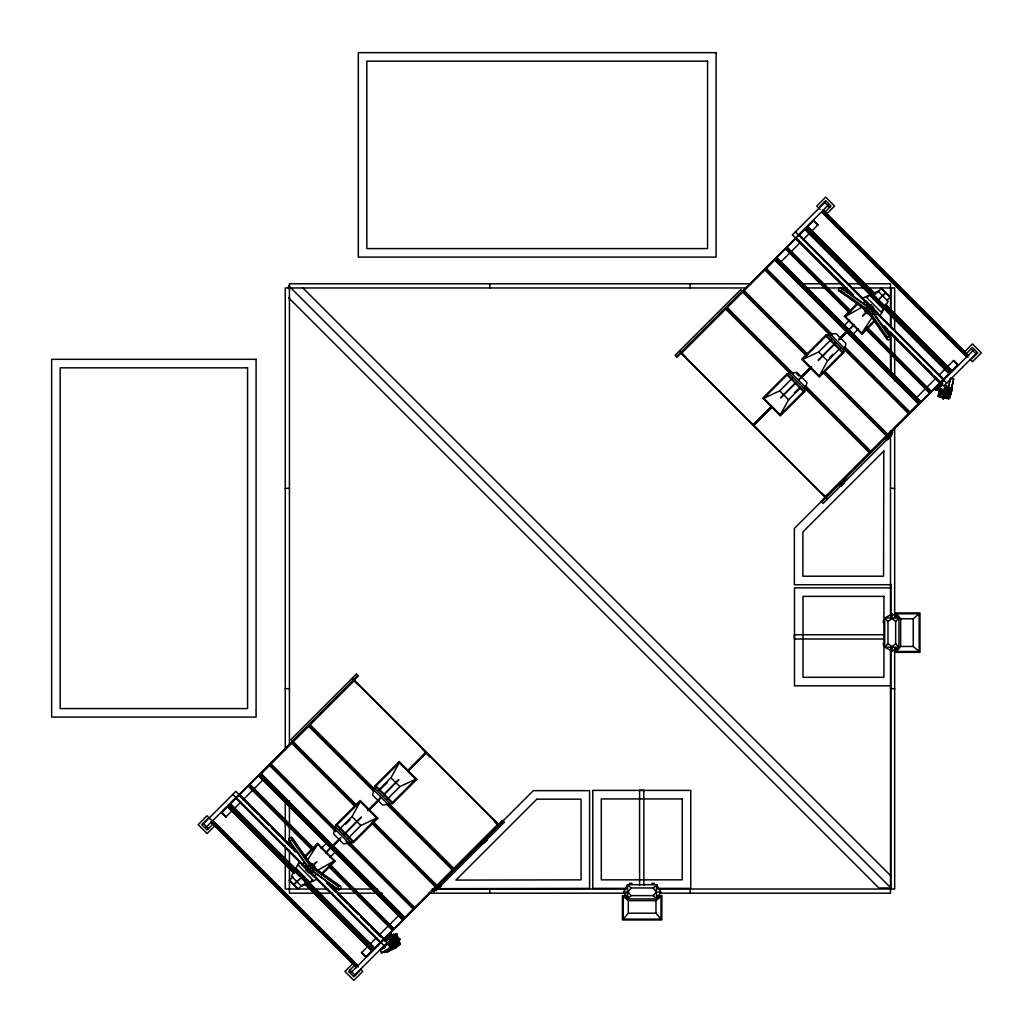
<?xml version="1.0" encoding="UTF-8"?>
<svg xmlns="http://www.w3.org/2000/svg" width="1033" height="1033" viewBox="0 0 1033 1033"><rect width="100%" height="100%" fill="white"/><g stroke="black" fill="none" stroke-linecap="round" stroke-linejoin="round"><path stroke-width="1.5" d="M887.98 621.479L884.713 617.979L898.93 617.979L895.663 621.479L895.663 643.701L898.93 647.2L884.713 647.2L887.98 643.701L887.98 621.479L892.008 618.509L892.163 614.067L898.93 617.979L898.93 647.2L892.163 651.113L884.713 647.2L884.713 617.979L892.163 614.067M653.295 895.637L656.265 891.983L656.794 884.687L627.573 884.687L623.661 892.15L627.573 898.917L656.794 898.917L660.707 892.15L656.794 884.687L653.295 887.967L631.073 887.967L627.573 884.687L627.573 898.917L631.073 895.637L653.295 895.637L656.794 898.917L656.265 891.983L653.295 887.967M949.521 394.49L947.635 394.077L948.139 390.242L950.683 390.797M948.746 387.465L948.242 391.313L948.514 390.048L950.399 390.461L951.29 388.021L948.746 387.465L948.475 388.718L951.019 389.286L951.29 388.021M387.827 944.317L380.376 949.895L381.422 952.904L390.564 948.397L394.089 945.531L392.94 942.212L387.827 944.317L392.94 942.212M389.002 944.95L389.079 944.136M390.513 944.743L390.59 943.93L395.704 941.838L396.853 945.156L393.328 948.01L391.559 947.752L384.186 952.529L393.328 948.01M950.67 392.488L951.251 392.94L949.598 398.067L946.073 397.305L946.473 393.211M946.073 397.305L946.615 393.315M953.356 380.273L953.627 379.008L950.437 378.31L948.074 389.015L947.338 389.183L946.68 394.529L946.951 393.263L950.476 394.038L951.858 390.164L951.264 389.712L950.205 395.303L938.623 393.56L949.366 395.91L949.844 393.728M947.674 387.672L947.287 391.752L947.945 386.407L948.668 386.239L947.674 387.672L947.945 386.407M389.493 939.991L389.764 941.412L399.19 940.12L399.848 939.191L399.448 938.558L390.022 939.836L389.764 941.412M938.029 396.323L948.759 398.686L938.029 396.323L938.506 394.154L947.274 396.078M938.971 391.985L947.881 393.302M950.308 391.572L949.96 393.134L939.229 390.784L950.812 392.527L953.627 379.008M945.427 390.5L948.475 390.526L939.707 388.615L942.496 389.854M938.777 396.052L939.074 394.709L940.211 394.968L939.927 396.31L938.777 396.052L939.074 394.709M939.371 393.276L939.668 391.946L940.818 392.191L940.521 393.534L939.371 393.276L939.668 391.946M939.978 390.513L940.275 389.17L941.412 389.428L941.128 390.758L939.978 390.513L940.275 389.17M944.588 388.628L942.535 398.079L943.336 398.958L946.008 388.744L944.588 388.628L942.587 398.622M944.007 393.366L945.686 385.658L946.383 385.813L945.712 388.886M943.555 396.285L944.588 391.559M943.336 398.958L946.008 388.744M947.338 389.183L947.067 390.448L947.79 390.267M948.953 385.115L949.224 383.85M949.559 382.339L949.831 381.087M950.153 379.563L950.437 378.31M948.849 395.135L949.676 393.702M948.927 397.266L950.089 393.56L949.805 394.826M949.598 398.067L949.882 396.814L946.357 396.039M950.205 395.303L950.476 394.038M950.812 392.527L952.452 387.401M952.155 385.813L952.426 384.547M952.762 383.036L953.033 381.784L950.954 391.158M950.98 394.206L951.251 392.94M951.574 391.43L951.858 390.164M945.686 385.658L945.105 388.279L945.815 388.434L946.383 385.813M938.623 393.56L939.113 391.378M939.229 390.784L939.707 388.615M939.927 396.31L940.211 394.968M940.521 393.534L940.818 392.191M941.128 390.758L941.412 389.428M948.759 398.686L949.237 396.504M335.906 824.786L333.53 833.876L343.602 843.974L353.57 842.489L377.846 818.201L360.194 800.498L335.906 824.786L353.57 842.489M374.902 785.881L372.526 794.971L382.584 805.069L392.553 803.597L416.841 779.295L399.177 761.592L374.902 785.881L392.553 803.597M804.63 391.61L806.993 382.507L796.934 372.422L786.965 373.894L762.69 398.183L780.341 415.899L804.63 391.61L786.965 373.894M843.612 352.705L845.988 343.615L835.929 333.517L825.961 334.989L801.673 359.29L819.337 376.993L843.612 352.705L825.961 334.989M288.633 839.984L289.305 838.228L291.267 837.363L292.546 838.267L310.3 863.588L309.629 865.344L307.679 866.209L306.401 865.305L288.633 839.984L307.679 866.209M289.911 840.888L291.861 840.023L292.546 838.267M310.83 863.356L312.082 865.125L311.217 867.371L308.738 868.456L305.871 865.538L307.485 866.687L309.977 865.589L310.83 863.356L309.216 862.206M867.449 312.353L870.315 315.272L867.449 312.353L868.301 310.12L870.793 309.022L873.66 311.94L870.793 309.022M868.688 314.135L869.554 311.889L872.033 310.804M869.218 313.903L869.889 312.134L871.852 311.282L873.13 312.173L890.885 337.507L890.214 339.263L888.251 340.128L886.973 339.224L869.218 313.903L873.156 318.603M872.446 313.942L873.13 312.173M886.973 339.224L887.657 337.455L889.607 336.603L890.885 337.507M310.068 869.76L312.947 872.665L310.068 869.76L311.191 867.294L313.425 866.467L316.318 869.373L313.425 866.467M311.837 871.013L312.96 868.533L315.207 867.72M312.315 870.832L313.206 868.882L314.962 868.236L340.296 886.043L341.174 887.334L340.283 889.284L338.514 889.93L312.315 870.832L338.514 889.93M337.636 888.625L338.527 886.676L340.296 886.043M838.357 290.144L839.248 288.194L841.004 287.548L866.338 305.355L867.204 306.659L866.325 308.596L864.556 309.241L838.357 290.144L845.95 295.49M839.222 291.448L840.991 290.802L841.882 288.853L841.004 287.548M864.311 309.771L866.558 308.957L867.681 306.478L866.571 304.825L869.463 307.731L868.327 310.197L866.093 311.023L863.214 308.118M339.483 829.112L351.982 816.612L360.259 801.608L376.735 818.123L353.493 841.379L350.729 841.727M378.465 790.219L390.978 777.707L399.255 762.703L415.731 779.218L392.475 802.486L375.999 785.958L399.255 762.703M780.264 414.788L803.519 391.533L787.043 375.005L763.8 398.26L780.264 414.788L788.553 399.784L799.916 388.408M819.259 375.883L842.502 352.627L826.026 336.099L802.783 359.368L819.259 375.883L827.536 360.879L840.036 348.366M299.673 861.367L291.383 876.152L301.404 886.275L317.247 879.148L309.564 871.374M397.873 763.916L399.177 761.592M306.995 860.76L317.725 844.374L334.124 860.967L321.315 873.866M858.203 303.612L845.394 316.524L861.806 333.117L872.536 316.718M316.046 845.601L317.505 843.393L335.092 861.173L321.715 874.654M857.803 302.824L844.426 316.318L862.013 334.098L867.178 327.422M393.96 944.549L392.63 945.66M396.001 945.208L396.452 943.4L394.813 943.594M397.576 943.206L394.696 934.942L396.762 933.909L400.275 944.033L398.221 945.066L399.487 943.8M623.661 892.15L628.103 891.983L631.073 887.967M896.515 651.487L900.66 646.464L900.66 618.793L896.515 613.77L919.15 613.77L919.15 651.487L896.515 651.487L896.515 648.35M623.273 919.125L628.309 913.211L628.309 900.634L623.273 896.489L623.273 919.125L661.004 919.125L661.004 896.489L657.866 896.489M434.364 888.871L434.958 889.465L433.834 891.544L435.448 889.955L436.042 890.549L436.029 889.348L440.6 884.765L440.135 884.287L435.552 888.871L434.958 888.277M437.049 888.315L437.075 889.516L436.481 888.922M483.754 841.624L482.773 842.644L483.354 843.225L483.341 842.024M842.67 481.907L843.664 480.887L843.07 480.293L843.083 481.507M888.961 435.616L889.955 434.596L889.361 434.015L889.374 435.216M240.857 802.008L225.84 817.013L221.798 812.506L233.303 801.001M233.032 800.73L221.566 812.739L236.634 797.683M946.215 376.477L957.953 364.752L794.364 528.444L794.364 584.73L890.472 584.73M946.486 376.761L957.72 364.985L953.679 360.465L946.641 367.516M385.399 940.056L386.6 938.816M386.303 939.126L386.897 939.72L385.244 941.412L384.65 940.818M940.133 384.405L939.539 383.811L941.192 382.12L941.786 382.714L939.643 384.896L938.816 384.056L939.953 384.586M939.823 384.715L943.426 381.087M304.128 856.874L317.505 843.393M304.903 857.287L317.725 844.374M300.022 862.478L297.788 864.737L313.632 880.787M867.255 297.349L869.515 295.076L883.628 309.396L881.369 311.656M312.263 880.142L310.016 882.414L295.903 868.094M861.806 333.117L874.615 320.204M862.013 334.098L875.39 320.604M384.16 940.327L383.566 939.733L384.315 938.971L384.909 939.565L385.826 938.648L385.232 938.054L384.47 938.829L385.064 939.41M390.939 933.535L390.345 935.072L391.417 934L389.557 933.251L390.087 934.387L384.909 939.565M386.897 939.72L386.135 940.482L385.541 939.888L386.781 938.635L387.62 939.462L386.484 938.945M940.12 385.361L941.257 385.89L936.866 390.28L935.02 389.531L934.736 388.15L935.859 388.679L940.895 383.643L941.192 382.12M939.539 383.811L940.301 383.049L879.922 322.58M391.417 934L391.391 935.678L390.564 934.852L385.541 939.888M935.02 389.531L936.079 388.46L935.485 389.996M941.205 385.464L941.967 384.702L941.373 384.108L940.611 384.883L941.205 385.464L942.871 383.798M936.866 390.28L936.337 389.144L941.373 384.108M207.504 818.885L201.732 824.657L207.065 829.99L212.85 824.218L210.706 822.087M819.892 206.484L825.664 200.699L830.997 206.032L825.225 211.817L823.081 209.686M203.036 824.179L235.86 791.355L238.946 794.442L206.122 827.265M825.212 202.029L792.376 234.865L795.462 237.939L828.298 205.115M238.843 795.462L269.6 764.162M796.469 237.81L676.641 357.108L813.475 220.261L818.02 224.807L803.003 239.824M798.677 235.589L813.746 220.533L817.813 225.013L813.5 220.765M771.302 406.563L752.941 424.937L681.418 353.415L774.84 259.993L846.363 331.516L839.351 338.514M775.266 259.49L777.023 257.733L920.493 401.204L918.75 402.96M796.495 238.261L795.927 238.843L852.858 295.774M806.244 228.513L808 226.756L875.183 293.94M681.418 353.415L825.199 496.834M774.84 259.993L846.182 331.696M229.804 805.508L228.048 807.251L294.095 873.298M238.946 796.353L240.134 795.178L297.065 852.109M260.781 774.53L259.025 776.274L402.496 919.757L404.252 918.001L260.471 774.827M214.851 825.767L207.065 833.554L198.168 824.657L207.065 815.76L215.962 824.657M826.774 213.818L834.561 206.032L825.664 197.148L816.767 206.032L820.112 209.376M225.84 817.013L221.294 812.467L358.167 675.659L260.561 773.807L264.939 777.914L260.755 773.614M358.038 684.802L353.531 680.295M685.783 356.992L681.276 352.473M800.937 241.89L778.895 263.88L775.021 259.244M242.923 799.942L264.771 778.094L260.484 773.833L264.564 778.301M360.259 801.608L337.016 824.863L353.493 841.379M304.425 862.181L301.856 864.75L313.825 876.72L316.395 874.15M863.123 303.34L865.693 300.771L870.135 305.213M292.894 876.823L289.266 880.439L298.033 889.206L302.798 884.442M321.147 848.558L328.391 841.366L337.158 850.133L329.914 857.325M345.448 824.308L349.993 819.763M379.563 790.193L387.388 782.368M849.604 320.165L842.373 327.358L851.127 336.125L858.371 328.933M749.119 420.599L757.886 429.366M876.733 293.049L881.485 288.284L890.252 297.039L886.624 300.668M763.8 398.26L779.67 390.874L792.169 378.362M802.783 359.368L818.653 351.969L831.165 339.47M310.804 864.931L312.082 863.64L315.052 866.61L313.761 867.901M261.259 773.717L332.6 845.42L261.091 773.898L354.5 680.476L426.022 751.998L354.332 680.657M800.691 377.174L810.931 366.935M293.695 884.455L300.138 878.567L293.966 884.726M313.361 864.789L315.607 862.542M325.589 852.574L340.593 837.608M344.002 834.199L361.059 817.142M367.877 810.324L380.389 797.825M383.798 794.403L398.57 779.631M407.673 770.541L426.022 751.998M753.393 424.873L771.586 406.679M780.677 397.589L795.449 382.804M798.871 379.395L811.37 366.896M818.188 360.065L835.245 343.021M838.654 339.612L846.634 331.619M853.671 324.646L842.528 336.319M862.516 315.801L865.886 312.418M885.552 292.752L879.393 298.924L885.823 293.036M313.632 865.073L317.015 861.69M325.86 852.845L340.864 837.879M344.286 834.47L361.33 817.413M368.148 810.595L380.661 798.096M384.069 794.687L398.841 779.902M407.945 770.812L426.125 752.618M753.664 425.144L771.858 406.95M780.948 397.86L795.733 383.075M799.142 379.666L811.641 367.167M818.459 360.349L835.516 343.292M838.925 339.883L853.942 324.917M862.787 316.072L866.158 312.689M340.167 838.977L333.168 845.975L404.691 917.498L498.1 824.076L426.59 752.553L408.216 770.928M369.556 809.588L378.827 800.317M771.871 407.118L753.496 425.493L825.018 497.015L918.44 403.593L846.918 332.071L839.919 339.069M801.259 377.729L810.531 368.458M868.727 312.56L867.436 313.838L864.479 310.881L865.06 310.3L868.017 313.257M348.366 838.021L360.866 825.509L376.735 818.123M387.349 799.116L399.848 786.617L415.731 779.218M794.416 392.837L798.819 388.434M829.525 357.728L832.934 354.319M875.093 315.297L877.663 312.741L873.105 308.183M376.516 937.667L361.498 952.684L366.056 957.229L502.877 820.37L365.785 956.958L361.718 952.465L366.018 956.726M378.582 935.601L400.623 913.598L404.497 918.234M821.48 492.689L825.987 497.196M918.776 403.877L914.592 399.577L936.595 377.549M938.661 375.483L944.562 369.582M352.744 963.673L344.957 971.446L353.854 980.343L362.751 971.446L360.53 969.225M964.68 351.724L972.453 343.937L981.35 352.834L972.453 361.718L970.232 359.497M949.714 371.983L951.47 370.24L885.423 304.193M326.66 881.717L383.605 938.648L327.5 883.163M331.296 865.693L393.625 928.628L330.999 866.003M372.1 950.153L371.518 950.722L304.348 883.538M373.275 948.978L371.828 950.425L304.645 883.241M382.417 939.823L383.605 938.648M393.922 928.318L392.178 930.074L329.553 867.449M385.232 938.054L380.312 942.755L235.653 798.109M934.736 388.15L939.113 383.76M351.233 972.376L384.056 939.539L387.143 942.625L354.306 975.449M438.573 885.165L503.019 820.719L504.44 822.152L438.87 887.721M886.12 437.566L821.687 502.012L823.107 503.433L888.677 437.863M973.409 350.226L940.572 383.049L943.658 386.135L976.482 353.312M438.715 885.242L480.887 843.083M485.445 838.525L533.299 790.658L589.585 790.658L589.585 888.367L436.907 888.664M844.684 479.867L839.532 485.058L840.01 485.523L846.776 478.757L844.684 479.867L844.103 479.273L844.116 480.474M844.865 479.712L846.311 478.279M889.852 435.681L890.446 436.275L892.06 434.661L891.466 434.067L892.602 431.988L885.823 438.767L886.301 439.245L890.872 434.661L891.466 435.255M892.602 431.988L891.634 433.899M433.834 891.544L434.803 889.633M480.125 845.252L481.74 843.664L482.334 844.258L482.321 843.057L486.892 838.473L486.427 837.995L479.648 844.774L480.125 845.252L481.081 843.341M436.042 890.549L437.643 888.909M387.31 939.772L391.701 935.381M359.639 971.007L353.854 976.792L348.521 971.446L354.306 965.674L356.437 967.805M972.014 358.606L977.799 352.834L972.453 347.488L966.681 353.273L968.812 355.404M900.66 618.793L913.237 618.793L919.15 613.77M628.309 900.634L655.981 900.634L661.004 896.489M388.924 944.73L392.63 943.361L388.924 944.73L389.764 947.132L391.985 945.311M392.049 943.968L389.17 935.691L391.236 934.671L394.748 944.795L392.527 946.757L391.365 943.529M395.29 946.383L398.764 944.382L398.157 942.6M892.163 651.113L892.008 646.671L895.663 643.701M381.422 952.904L394.089 945.531M392.062 948.191L396.853 945.156M394.826 947.803L398.364 944.95L397.214 941.631L398.467 941.45L399.616 944.782L396.091 947.635L394.322 947.377L386.949 952.155L396.091 947.635M391.236 934.671L389.17 935.691M389.777 936.066L391.068 935.536L390.758 937.06L389.777 936.066L391.068 935.536M394.335 942.212L391.933 935.317L393.999 934.297L397.511 944.562M393.999 934.297L391.933 935.317M390.151 937.138L391.442 936.621M392.54 935.678L393.831 935.162L392.54 935.678L392.914 936.763L394.206 936.247L392.914 936.763M394.696 934.942L396.762 933.909M396.595 934.788L395.303 935.304L396.595 934.788L396.969 935.859L395.678 936.389L396.969 935.859M385.322 947.338L380.376 949.895M393.289 945.737L394.748 944.795L394.128 943.155M396.052 945.363L397.511 944.42L393.392 934.374M398.221 945.066L400.275 944.033M389.712 941.644L389.48 940.986L387.272 943.206L389.712 941.644L395.846 940.805M844.426 316.318L846.763 314.975M332.768 862.516L335.092 861.173M845.394 316.524L862.684 306.762M318.177 869.98L334.124 860.967M395.897 942.742L398.467 941.45M413.135 781.051L416.841 779.295M375.379 819.376L377.846 818.201M399.448 938.558L399.19 940.12M390.435 940.482L399.848 939.191M390.306 941.27L399.719 939.978M387.272 943.206L394.955 942.161M399.216 943.026L398.88 943.878M394.748 944.795L390.629 934.749M398.157 944.911L399.616 944.782M389.764 947.132L391.016 946.964L390.177 944.562M388.795 948.139L390.048 947.958M394.322 947.377L395.574 947.209M389.299 948.565L390.564 948.397M751.043 283.791L289.434 283.791L289.434 744.767M797.528 283.791L842.411 283.791M847.215 283.791L860.037 283.791M864.853 283.791L890.498 283.791L890.498 310.404M746.239 287.962L285.263 287.962L285.263 749.584M802.331 287.962L847.215 287.962M852.031 287.962L864.853 287.962M868.056 287.962L894.668 287.962L894.668 315.22M285.263 488.325L289.434 488.325M890.498 488.325L894.668 488.325M890.846 587.854L794.493 587.854L794.493 685.809L890.846 685.809M884.325 634.74L794.39 634.74L794.39 639.001L884.325 639.001M900.66 646.464L913.237 646.464L919.15 651.487M285.263 688.675L289.434 688.675M890.498 688.675L894.668 688.675M629.484 883.344L632.028 883.344M651.862 883.344L654.393 883.344M626.502 888.367L592.774 888.367L592.774 790.4L690.741 790.4L690.741 888.367L657.014 888.367M311.876 889.026L285.263 889.026L285.263 863.381M313.89 889.026L327.9 889.026M332.703 889.026L377.587 889.026M432.078 889.026L626.024 889.026M658.086 889.026L894.668 889.026L894.668 648.608M315.078 893.196L289.434 893.196L289.434 866.584M318.28 893.196L332.703 893.196M337.52 893.196L382.391 893.196M428.876 893.196L626.024 893.196M659.687 893.196L890.498 893.196L890.498 648.608M627.173 895.65L622.434 895.65L622.434 919.964L661.843 919.964L661.843 895.65L657.117 895.65M623.273 896.489L627.999 896.489M628.309 913.211L655.981 913.211L661.004 919.125M656.265 891.983L660.707 892.15M947.558 390.5L951.083 391.275M940.107 389.906L941.283 390.022M947.907 392.824L949.805 393.237M939.501 392.669L940.65 392.927M947.313 395.587L949.198 396.001M938.932 395.316L940.082 395.574M938.907 395.445L940.056 395.704M944.64 389.17L945.389 389.506M867.681 306.478L869.463 307.731M841.882 288.853L867.204 306.659M840.991 290.802L866.325 308.596M866.558 308.957L868.327 310.197M849.746 298.15L857.351 303.495M859.882 305.277L864.556 309.241M319.636 872.214L314.962 868.236M323.432 874.886L329.772 879.328M332.303 881.11L337.365 884.674M311.191 867.294L312.96 868.533M313.206 868.882L338.527 886.676M310.3 863.588L306.362 858.888M310.455 863.988L312.082 865.125M887.98 643.701L892.008 646.671M892.008 618.509L895.663 621.479M914.592 399.577L918.97 403.683M494.82 821.532L498.074 824.644L493.864 820.357L498.242 825.005M914.747 399.397L919.047 403.658L914.954 399.19M824.269 202.094L829.615 207.426M971.072 348.883L976.405 354.216M823.301 210.577L967.727 355.003M895.559 283.881L897.832 286.154M906.935 295.257L909.208 297.53M918.298 306.62L920.584 308.893M929.674 317.996L931.947 320.269M941.05 329.372L943.323 331.645M963.789 352.111L967.198 355.52M822.462 211.416L966.888 355.843M963.569 352.834L968.011 357.276M821.945 211.933L966.371 356.359M953.679 360.465L958.224 365.023L821.08 501.56M881.278 288.491L890.046 297.259M807.69 227.066L874.874 294.25M886.262 305.639L951.161 370.537M811.977 231.883L817.671 237.577M822.229 242.135L829.06 248.966M833.618 253.524L840.449 260.355M845.007 264.913L850.701 270.607M856.383 276.302L862.077 281.983M866.635 286.541L873.466 293.372M889.413 309.319L896.244 316.15M900.802 320.708L906.496 326.402M912.178 332.097L917.872 337.778M922.43 342.336L929.261 349.167M933.819 353.725L940.65 360.556M945.208 365.114L950.902 370.808M806.825 227.944L872.859 293.979M884.248 305.368L950.295 371.415M806.463 227.751L950.528 371.815L948.849 373.494L804.784 229.429M806.308 227.919L950.373 371.983M805.469 228.745L949.534 372.81M804.939 229.274L814.017 238.352M817.426 241.748L825.367 249.689M828.763 253.098L836.704 261.039M840.113 264.435L848.054 272.376M851.45 275.785L860.528 284.863M862.8 287.122L871.878 296.2M875.274 299.609L883.215 307.55M886.624 310.946L894.565 318.887M897.961 322.296L905.902 330.237M909.311 333.633L918.376 342.711M920.648 344.983L929.726 354.048M933.135 357.457L941.063 365.398M944.472 368.794L949.004 373.339M799.206 234.723L869.825 305.342M872.11 307.627L943.865 379.382M795.423 231.831L798.496 234.904M865.021 301.442L876.991 313.399M943.607 380.015L946.693 383.101M798.677 235.266L943.336 379.924M796.172 237.758L799.594 241.18M805.288 246.874L809.846 251.432M816.677 258.263L821.235 262.821M828.066 269.652L832.624 274.21M838.318 279.904L844.013 285.599M849.707 291.293L853.129 294.715M883.874 325.472L887.295 328.881M894.126 335.725L898.684 340.27M905.515 347.114L910.073 351.672M916.917 358.503L921.462 363.061M927.169 368.755L931.714 373.313M938.558 380.144L940.831 382.417M799.904 241.683L806.747 248.514M811.292 253.072L818.123 259.903M822.681 264.461L829.512 271.292M834.07 275.837L840.901 282.68M844.323 286.089L851.153 292.92M889.865 331.632L896.696 338.475M900.117 341.884L906.948 348.715M911.493 353.273L918.337 360.104M922.882 364.662L929.713 371.493M934.271 376.051L939.965 381.732L939.397 382.313L882.466 325.382M796.223 238.533L853.155 295.464M883.899 326.208L939.694 382.003M795.642 238.3L854.872 297.53M866.661 310.662L868.637 312.637M849.978 310.042L787.353 247.416L785.596 249.16L849.358 312.934M867.049 327.112L930.823 390.887L929.067 392.63L865.305 328.868M787.043 247.713L850.805 311.475M866.752 327.422L930.513 391.184M790.193 251.393L797.024 258.237M801.582 262.782L808.413 269.613M812.971 274.171L819.802 281.002M824.347 285.56L831.191 292.391M835.736 296.949L841.43 302.643M845.988 307.188L849.397 310.61M868.766 329.966L875.597 336.797M880.142 341.355L885.836 347.049M890.394 351.607L897.225 358.438M901.783 362.983L908.614 369.827M913.172 374.372L920.003 381.203M924.561 385.761L930.242 391.455M786.165 248.591L849.939 312.353M865.874 328.3L929.635 392.062M785.906 248.863L848.532 311.488M865.602 328.571L929.377 392.333M776.726 258.043L920.196 401.514M779.863 261.723L786.694 268.554M791.252 273.112L798.083 279.943M802.641 284.501L809.472 291.332M814.03 295.89L820.861 302.721M825.419 307.266L831.113 312.96M835.658 317.518L842.489 324.349M847.047 328.907L853.878 335.738M858.436 340.296L865.267 347.127M869.825 351.672L875.519 357.366M880.077 361.924L886.908 368.755M891.453 373.313L898.284 380.144M902.842 384.702L909.673 391.533M914.231 396.091L919.925 401.785M775.848 258.921L919.318 402.392M775.576 259.18L919.047 402.65M774.75 258.973L919.512 403.735M774.518 259.231L779.037 263.751L774.827 259.438M842.502 327.216L851.334 335.97M914.721 399.435L919.241 403.955M846.737 332.252L918.26 403.774M766.331 268.425L832.378 334.46M844.904 346.985L909.815 411.896L908.265 413.432L843.367 348.534M765.569 269.187L831.604 335.234M844.129 347.759L909.04 412.671M764.794 269.962L829.706 334.873M890.975 433.576L890.381 432.982L890.407 434.183M889.258 435.332L888.432 434.506L885.346 437.579L886.185 438.405M889.736 435.81L890.562 436.636L887.489 439.709L886.65 438.883M744.173 290.596L807.935 354.358M825.018 371.441L887.644 434.067L886.094 435.603L822.333 371.841M888.018 434.906L888.845 435.745M889.323 436.21L890.149 437.049M743.398 291.358L807.16 355.132M824.244 372.203L886.869 434.841M742.624 292.132L806.386 355.894M885.759 437.166L886.585 437.992M887.063 438.47L887.889 439.296M727.219 307.55L793.254 373.584M805.779 386.11L870.69 451.021L869.14 452.557L805.378 388.795M726.444 308.312L791.343 373.223M805.017 386.884L869.915 451.783M725.67 309.087L790.581 373.985M842.967 481.623L842.14 480.784L839.054 483.87L839.894 484.697M843.445 482.088L844.271 482.928L841.198 486.001L840.358 485.174M841.727 481.197L842.554 482.037M843.031 482.501L843.858 483.341M839.467 483.457L840.294 484.283M840.772 484.761L841.611 485.587M679.417 351L680.837 352.434M826.013 497.674L827.433 499.094M302.876 287.897L890.898 875.919M288.556 297.659L878.851 887.967L890.898 887.967L288.556 285.612L288.556 288.633M352.085 678.384L353.506 679.817M426.409 752.734L497.932 824.257M498.681 825.057L500.101 826.477M485.239 837.531L486.065 838.357M486.543 838.835L487.369 839.661L484.296 842.734L483.457 841.908M484.826 837.944L485.652 838.77M486.13 839.248L486.956 840.074M482.566 840.191L483.392 841.03M483.87 841.495L484.697 842.334M482.153 840.604L482.992 841.43M374.14 788.695L310.378 724.934L308.841 726.47L373.739 791.368M388.95 803.493L453.849 868.404L452.312 869.941L386.265 803.894M309.603 725.695L374.514 790.607M388.176 804.268L453.074 869.166M438.948 883.822L439.774 884.648M440.252 885.126L441.078 885.952L438.005 889.026L437.179 888.199M438.534 884.222L439.361 885.061M439.838 885.526L440.665 886.366M357.186 805.65L293.424 741.888L291.887 743.424L354.513 806.05M373.133 821.584L436.894 885.358L436.12 886.12L372.358 822.358M292.649 742.65L356.424 806.411M436.275 886.482L437.114 887.321M437.579 887.786L438.418 888.625M435.861 886.895L436.701 887.721M371.596 823.133L435.358 886.895M335.015 827.82L271.253 764.046L269.716 765.595L335.751 831.63M349.825 842.618L414.724 907.529L413.187 909.066L346.003 841.882M270.478 764.82L335.389 829.731M347.914 842.257L413.949 908.291M333.349 845.795L404.859 917.317M260.29 773.536L264.797 778.043M328.197 841.521L337.016 850.262M405.001 918.247L400.494 913.74L404.691 918.04M260.019 773.756L404.768 918.505M260.2 775.099L403.683 918.569L402.805 919.447L259.335 775.977M259.593 775.706L267.573 783.673M270.982 787.094L278.949 795.061M282.371 798.483L289.201 805.314M293.759 809.872L300.59 816.703M305.148 821.248L311.979 828.092M316.537 832.637L323.368 839.467M326.777 842.889L333.607 849.72M338.165 854.278L344.996 861.109M349.554 865.667L356.385 872.498M360.943 877.043L367.774 883.886M371.183 887.295L379.163 895.262M382.572 898.684L389.402 905.515M393.96 910.073L400.791 916.904M313.076 847.473L250.451 784.848L248.708 786.604L311.333 849.229M250.154 785.157L312.779 847.783M249.883 785.429L312.508 848.054M329.592 865.125L393.353 928.899L392.475 929.777L328.714 866.003M249.276 786.036L257.243 794.003M261.801 798.561L268.632 805.391M272.041 808.8L278.884 815.631M283.429 820.189L290.26 827.02M294.818 831.578L301.649 838.409M306.207 842.967L311.901 848.661M330.121 866.881L334.679 871.426M339.224 875.984L346.055 882.815M350.613 887.373L357.444 894.204M362.002 898.762L368.833 905.592M372.254 909.014L379.085 915.845M383.63 920.39L390.461 927.221M249.005 786.294L312.767 850.069M311.501 864.234L314.471 867.191M239.23 794.532L299.596 854.898M324.659 879.961L383.889 939.191M239.824 795.487L295.619 851.282M238.688 795.061L247.533 803.726M248.94 805.314L257.772 813.965M260.329 816.703L269.161 825.354M271.718 828.104L280.55 836.743M281.97 838.357L291.939 848.132M293.359 849.746L295.645 852.018M326.402 882.776L336.345 892.538M337.791 894.165L347.734 903.927M349.18 905.554L357.973 914.166M360.569 916.942L369.362 925.555M370.821 927.195L380.751 936.944M232.825 794.39L235.911 797.476M236.195 797.566L380.841 942.225M381.022 942.574L384.108 945.66M374.734 948.062L230.669 803.997L228.99 805.663L373.055 949.727M230.514 804.152L374.579 948.217M229.985 804.668L374.049 948.733M229.158 805.508L373.223 949.572M228.629 806.683L236.596 814.65M241.154 819.208L246.848 824.902M251.393 829.46L258.224 836.291M262.782 840.836L269.613 847.68M274.171 852.225L281.002 859.056M285.56 863.614L292.391 870.445M307.188 885.255L314.019 892.086M318.577 896.631L325.408 903.475M329.966 908.02L336.797 914.851M341.355 919.409L347.049 925.103M351.594 929.661L358.425 936.492M362.983 941.05L369.814 947.881M228.358 806.954L294.392 872.988M289.472 880.232L298.24 889M213.16 821.132L357.573 965.545M353.854 962.562L358.309 967.004M212.63 821.648L357.056 966.075M215.729 825.38L218.002 827.653M227.105 836.743L229.378 839.028M271.447 881.097L273.732 883.37M282.822 892.473L285.095 894.746M294.198 903.836L296.471 906.109M305.561 915.212L307.847 917.485M316.937 926.588L319.21 928.861M328.313 937.951L330.586 940.224M339.676 949.327L341.962 951.6M351.052 960.703L353.325 962.976M211.791 822.488L356.217 966.914M203.127 823.262L208.459 828.608M349.916 970.064L355.249 975.397M818.653 351.969L827.536 360.879M796.714 373.817L798.935 376.051M779.67 390.874L788.553 399.784M390.978 777.707L399.848 786.617M351.982 816.612L360.866 825.509M830.506 334.318L844.697 348.56M828.234 334.653L844.155 350.639M791.523 373.223L805.701 387.465M789.251 373.559L805.172 389.531M374.359 787.947L390.28 803.932M373.817 790.025L387.995 804.268M335.363 826.852L351.285 842.838M334.821 828.918L349.012 843.173M953.472 360.672L957.72 364.985M865.899 296.703L881.743 312.754M868.869 305.006L862.271 298.33L878.115 291.203L888.135 301.339L879.858 316.111L872.162 308.338M301.868 863.588L307.356 869.153M221.798 812.506L226.059 816.806M628.103 891.983L631.073 895.637M871.852 311.282L889.607 336.603M869.889 312.134L887.657 337.455M868.301 310.12L869.554 311.889M874.938 321.134L885.591 336.332M291.267 837.363L297.478 846.221M299.26 848.752L304.593 856.357M309.977 865.589L311.217 867.371M291.861 840.023L309.629 865.344M307.485 866.687L308.738 868.456M864.983 309.358L866.093 311.023M396.156 934L399.681 944.123M395.988 934.865L396.362 935.95M395.91 935.227L396.285 936.311M395.303 934.852L396.259 937.615M393.224 935.239L393.599 936.324M393.147 935.601L393.521 936.686M394.451 942.006L395.6 945.324M390.461 935.627L390.836 936.699M390.384 935.975L390.758 937.06M390.254 936.996L392.166 942.509M391.688 942.38L392.837 945.712M913.237 618.793L913.237 646.464M896.515 613.77L896.515 616.908M895.676 617.657L895.676 612.931L919.99 612.931L919.99 652.327L895.676 652.327L895.676 647.601M894.668 318.422L894.668 331.244M894.668 336.048L894.668 380.932M894.668 427.417L894.668 616.546M890.885 287.574L890.885 310.145M890.885 314.988L890.885 326.273M890.885 332.716L890.885 335.945M890.885 339.173L890.885 376.257M890.885 584.265L890.885 616.52M890.885 648.763L890.885 889.026M890.498 314.032L890.498 326.428M890.498 331.761L890.498 376.128M890.498 430.619L890.498 616.546M883.37 620.381L883.37 622.912M883.37 642.746L883.37 645.276M690.134 283.791L690.134 287.962M690.134 889.026L690.134 893.196M655.981 900.634L655.981 913.211M643.856 885.462L643.856 790.297L639.595 790.297L639.595 885.462M489.784 283.791L489.784 287.962M489.784 889.026L489.784 893.196M289.434 800.872L289.434 845.756M289.434 850.559L289.434 864.841M285.263 797.67L285.263 840.939M285.263 845.756L285.263 860.179M883.809 451.047L883.564 576.207L802.886 576.207L802.886 531.969L883.809 451.047M385.477 937.331L386.006 938.468L385.477 937.331M356.424 674.058L290.841 739.628L292.262 741.048L357.844 675.479L356.424 674.058M740.661 289.769L675.078 355.339L676.512 356.759L742.081 291.19L740.661 289.769M823.456 210.422L821.79 212.101L966.204 356.514L967.882 354.848L823.456 210.422M213.314 820.977L211.636 822.642L356.062 967.069L357.728 965.39L213.314 820.977M421.632 748.124L430.257 757.021L421.632 748.124M870.729 304.632L868.856 306.504L871.813 309.461L873.686 307.589L870.729 304.632M307.705 868.017L305.833 869.889L308.802 872.859L310.675 870.987L307.705 868.017M536.824 799.18L455.902 880.103L581.062 879.871L581.062 799.18L536.824 799.18M716.089 52.657L358.309 52.657L358.309 257.101L716.089 257.101L716.089 52.657M707.566 61.179L366.831 61.179L366.831 248.579L707.566 248.579L707.566 61.179M256.094 359.316L51.65 359.316L51.65 717.096L256.094 717.096L256.094 359.316M247.571 367.838L60.172 367.838L60.172 708.573L247.571 708.573L247.571 367.838M883.925 596.364L803.003 596.364L803.003 677.299L883.925 677.299L883.925 596.364M682.219 798.922L601.296 798.922L601.296 879.845L682.219 879.845L682.219 798.922"/></g></svg>
